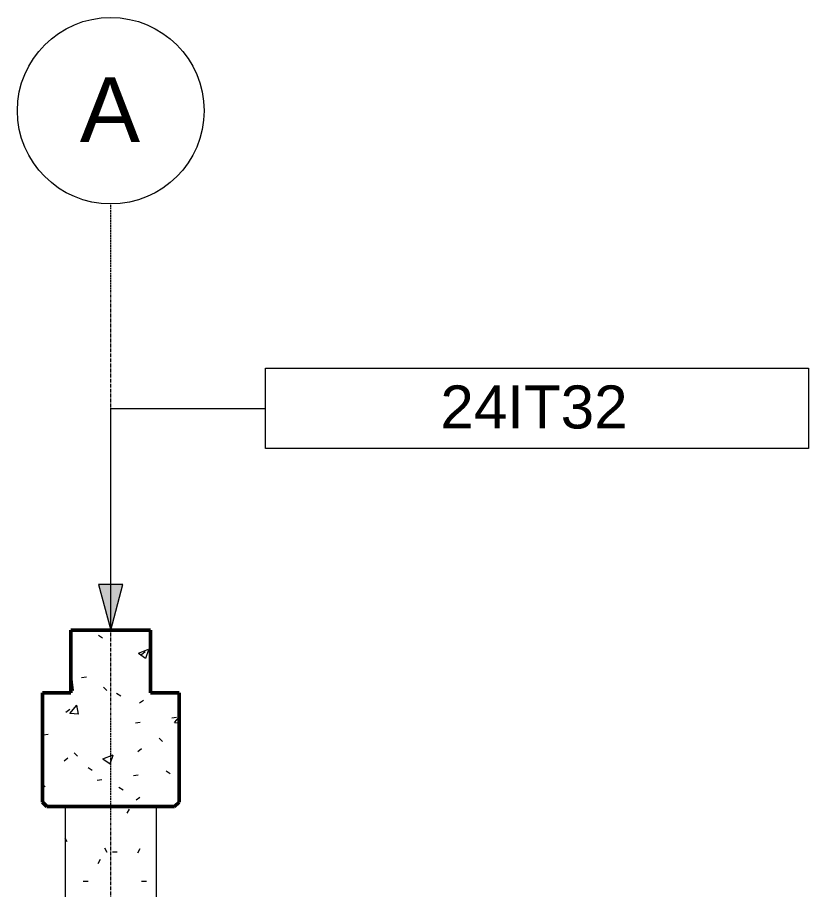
# Model space of a CAD drawing. Header units: inches. Extents: x -12094 to -4267, y -204 to 12515.
# Drawn here: x -9272.5 to -9133.6, y -50.6 to 102.6 of the extents above; entities that cross this region are included whole.
import ezdxf

# ---------------------------------------------------------------- set-up
doc = ezdxf.new("R2010")
doc.units = ezdxf.units.IN
doc.header["$MEASUREMENT"] = 0
doc.linetypes.add('Línea de rejilla', pattern=[0.875, 0.5, -0.125, 0.125, -0.125])
for name, color, linetype, lineweight in [('S-BEAM', 12, 'Continuous', 18), ('S-BEAM-IDEN', 2, 'Continuous', 9), ('S-COLS', 52, 'Continuous', 18), ('S-GRID', 1, 'Continuous', 9), ('S-GRID-IDEN', 1, 'Continuous', 9)]:
    doc.layers.add(name, color=color, linetype=linetype, lineweight=lineweight)
doc.styles.add('Arial', font='arial.ttf', dxfattribs={"height": 11.338583})
doc.styles.add('Arial_1', font='arial.ttf', dxfattribs={"height": 7.559055})

# ---------------------------------------------------------------- blocks, each defined once
blk = doc.blocks.new('Concrete-Rectangular-Column - ONE-217852-SECTION 02')
at = {"layer": 'S-COLS'}
h = blk.add_hatch(dxfattribs=at)
h.set_pattern_fill('FP_8', color=256, style=0, pattern_type=2)
h.set_pattern_definition([(0, (-10986.386, 17.48), (20.48, 5.12), [0.845, -14.515, 0.845, -14.515, -81.92]), (0, (-10986.386, 17.48), (20.48, 5.12), [-30.72, 0.845, -29.875, 0.845, -14.515, -35.84]), (0, (-10986.386, 17.48), (20.48, 5.12), [-76.8, 0.845, -9.395, 0.845, -24.755]), (120, (-10978.706, 20.04), (-14.67405, 15.1762), [0.845, -14.515, 0.845, -14.515, -81.92]), (120, (-10978.706, 20.04), (-14.67405, 15.1762), [-30.72, 0.845, -29.875, 0.845, -14.515, -35.84]), (120, (-10978.706, 20.04), (-14.67405, 15.1762), [-76.8, 0.845, -9.395, 0.845, -24.755]), (240, (-10976.146, 30.28), (-5.80595, -20.2962), [0.845, -14.515, 0.845, -14.515, -81.92]), (240, (-10976.146, 30.28), (-5.80595, -20.2962), [-30.72, 0.845, -29.875, 0.845, -14.515, -35.84]), (240, (-10976.146, 30.28), (-5.80595, -20.2962), [-76.8, 0.845, -9.395, 0.845, -24.755])])
h.paths.add_polyline_path([(-11846.99, -128), (-11839.19, -128), (-11839.19, -36), (-11855.19, -36), (-11855.19, -128), (-11847.03, -128)], flags=0)
for p, q in [((-11855.19, -36), (-11855.19, -128)), ((-11839.19, -36), (-11839.19, -128)), ((-11855.19, -128), (-11855.19, -134)), ((-11839.19, -128), (-11839.19, -134)), ((-11855.19, -134), (-11855.19, -140)), ((-11839.19, -134), (-11839.19, -140)), ((-11839.19, -140), (-11855.19, -140))]:
    blk.add_line(p, q, dxfattribs=at)
blk = doc.blocks.new('Inverted Tee Beam - 24IT32-220209-SECTION 02')
at = {"layer": 'S-BEAM'}
h = blk.add_hatch(dxfattribs=at)
h.set_pattern_fill('FP_9', color=256, style=0, pattern_type=2)
h.set_pattern_definition([(50, (-10986.386, 17.48), (18.36206, -1.60683), [1.92, -21.12]), (355, (-10986.386, 17.48), (-3.55226, 19.25587), [1.536, -16.896]), (100.451, (-10984.856, 17.346), (14.8102, 17.6493), [1.632, -17.949]), (46.184, (-10986.386, 22.6), (27.32125, -4.2376), [2.88, -31.68]), (96.636, (-10984.11, 22.247), (23.9275, 24.9372), [2.448, -26.924]), (351.184, (-10986.386, 22.6), (23.9276, 24.9374), [2.304, -25.344]), (21, (-10983.826, 21.32), (15.2808, -10.30746), [1.92, -21.12]), (326, (-10983.826, 21.32), (6.22856, 18.56374), [1.536, -16.896]), (71.451, (-10982.552, 20.461), (21.50985, 8.25628), [1.632, -17.949]), (37.5, (-10986.386, 17.48), (0.311095, 8.522537), [0.845, -15.846, 0.845, -16.307, -16.96]), (37.5, (-10986.386, 17.48), (0.311095, 8.522537), [-33.843, 0.845, -16.115]), (7.5, (-10986.386, 17.48), (6.73464, 10.09743), [0.845, -8.934, 0.845, -15.462, -6.464]), (7.5, (-10986.386, 17.48), (6.73464, 10.09743), [-26.086, 0.845, -5.619]), (327.5, (-10992.095, 17.48), (13.666107, -0.577186), [0.845, -5.555, 0.845, -19.123, -26.496]), (327.5, (-10992.095, 17.48), (13.666107, -0.577186), [-26.368, 0.845, -25.651]), (317.5, (-10994.655, 17.48), (14.92985, 2.56286), [0.845, -7.475, 0.845, -12.416, -18.816]), (317.5, (-10994.655, 17.48), (14.92985, 2.56286), [-21.581, 0.845, -17.971])])
h.paths.add_polyline_path([(-11839.19, -36), (-11835.98, -36), (-11835.19, -35.21), (-11835.19, -16), (-11840.19, -16), (-11840.19, -5), (-11854.19, -5), (-11854.19, -16), (-11859.19, -16), (-11859.19, -35.21), (-11858.4, -36), (-11855.19, -36)], flags=0)
at = {"layer": 'S-BEAM', "lineweight": 50}
for p, q in [((-11854.19, -5), (-11854.19, -16)), ((-11840.19, -5), (-11854.19, -5)), ((-11840.19, -16), (-11840.19, -5)), ((-11854.19, -16), (-11859.19, -16)), ((-11859.19, -16), (-11859.19, -35.21)), ((-11835.19, -16), (-11840.19, -16)), ((-11835.19, -35.21), (-11835.19, -16)), ((-11859.19, -35.21), (-11858.4, -36)), ((-11835.98, -36), (-11835.19, -35.21)), ((-11858.4, -36), (-11835.98, -36))]:
    blk.add_line(p, q, dxfattribs=at)
blk = doc.blocks.new('Rejilla - Extremo inicial de rejilla - Círculo-11506-SECTION 02')
at = {"layer": 'S-GRID-IDEN'}
blk.add_circle((-11847.19, 86.25), 16.38, dxfattribs=at)
blk = doc.blocks.new('Etiqueta de armazón estructural - Encuadrado-75555-SECTION 02')
at = {"layer": 'S-BEAM-IDEN'}
for p, q in [((-10756.01, 26.89), (-10756.01, 41.01)), ((-10756.01, 41.01), (-10660.69, 41.01)), ((-10660.69, 41.01), (-10660.69, 26.89)), ((-10660.69, 26.89), (-10756.01, 26.89))]:
    blk.add_line(p, q, dxfattribs=at)

msp = doc.modelspace()

# ---------------------------------------------------------------- hatches: boundary and pattern name
at = {"layer": 'S-BEAM-IDEN'}
msp.add_hatch(color=256, dxfattribs=at).paths.add_polyline_path([(-9256.12144, -5), (-9253.97784, 3), (-9258.26503, 3)], flags=0)

# ---------------------------------------------------------------- linework, layer by layer
for p, q in [((-9256.12144, 33.9499), (-9228.92689, 33.9499)), ((-9256.12144, -5), (-9256.12144, 33.9499)), ((-9253.97784, 3), (-9258.26503, 3)), ((-9258.26503, 3), (-9256.12144, -5)), ((-9256.12144, -5), (-9253.97784, 3))]:
    msp.add_line(p, q, dxfattribs=at)
at = {"layer": 'S-GRID', "linetype": 'Línea de rejilla'}
msp.add_line((-9256.12144, -203.76101), (-9256.12144, 69.87692), dxfattribs=at)

# ---------------------------------------------------------------- block references
at = {"layer": 'S-BEAM'}
msp.add_blockref('Inverted Tee Beam - 24IT32-220209-SECTION 02', (2591.06796, 0), dxfattribs=at)
at = {"layer": 'S-BEAM-IDEN'}
msp.add_blockref('Etiqueta de armazón estructural - Encuadrado-75555-SECTION 02', (1527.08778, 0), dxfattribs=at)
at = {"layer": 'S-COLS'}
msp.add_blockref('Concrete-Rectangular-Column - ONE-217852-SECTION 02', (2591.06796, 0), dxfattribs=at)
at = {"layer": 'S-GRID-IDEN'}
msp.add_blockref('Rejilla - Extremo inicial de rejilla - Círculo-11506-SECTION 02', (2591.06796, 0), dxfattribs=at)

# ---------------------------------------------------------------- texts
at = {"layer": 'S-BEAM-IDEN', "insert": (-9198.24303, 37.98861), "char_height": 7.559055, "width": 40.804, "attachment_point": 1, "style": 'Arial_1'}
msp.add_mtext('24IT32', dxfattribs=at)
at = {"layer": 'S-GRID-IDEN', "insert": (-9261.54184, 92.11481), "char_height": 11.33858, "width": 12.928, "attachment_point": 1, "style": 'Arial'}
msp.add_mtext('A', dxfattribs=at)

doc.saveas('drawing.dxf')
